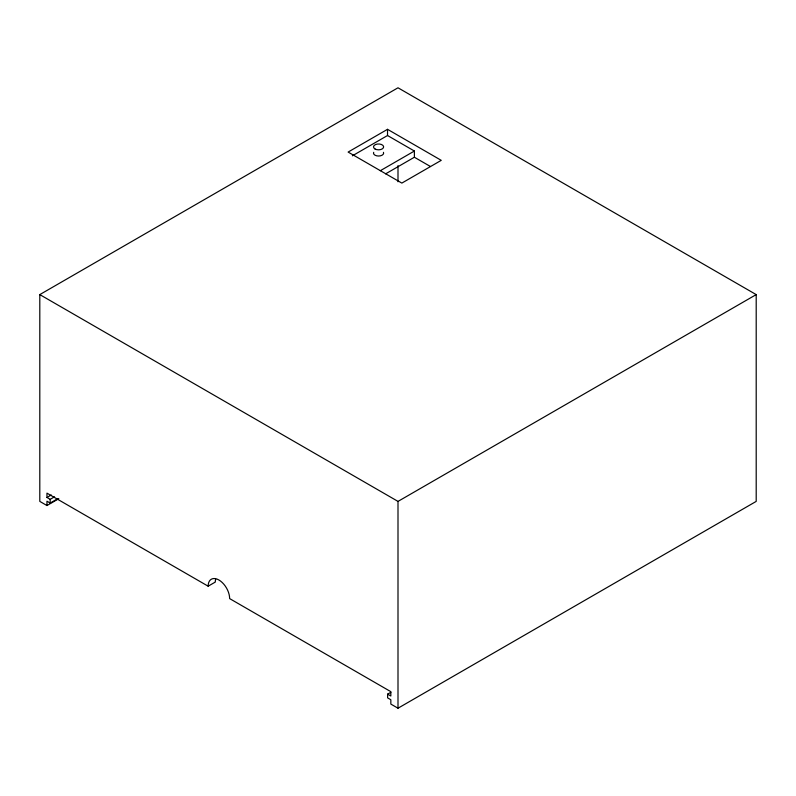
<?xml version="1.0" encoding="UTF-8"?>
<svg xmlns="http://www.w3.org/2000/svg" width="796" height="796" viewBox="0 0 796 796"><rect width="100%" height="100%" fill="white"/><g stroke="black" fill="none" stroke-linecap="round" stroke-linejoin="round"><path stroke-width="1.19" d="M58.805 498.704L46.964 505.54L39.8 501.4L39.8 294.6L398 87.789L756.2 294.6L756.2 501.4L398 708.211L390.836 704.072L390.836 699.734L387.612 697.873L387.612 694.142L390.846 692.281M387.523 129.32L348.121 152.066L401.851 183.09L441.253 160.344L387.523 129.32L387.523 135.519L352.379 155.817M380.309 170.712L414.388 151.031L414.388 157.24L385.632 173.836M215.686 579.06A15.194 8.776 60 0 0 215.318 582.055L208.154 586.194L46.964 493.132L46.964 497.47L51.272 494.993M46.964 497.47L50.188 499.331L54.496 496.853M46.964 505.54L46.964 501.201L50.188 503.062L57.73 498.704M39.8 294.6L398 501.4L756.2 294.6M387.523 135.519L414.388 151.031M414.388 157.24L430.507 166.543M387.612 694.142L390.836 696.002L390.836 691.664L229.646 598.602A15.194 8.776 60 0 0 218.9 579.986A15.194 8.776 60 0 0 208.154 586.194M398 165.618L398 181.767M398 501.4L398 708.211M50.188 499.331L50.188 503.062M383.463 152.344A5.065 2.925 0 0 1 378.568 156.026A5.065 2.925 0 0 1 373.672 152.344M374.986 148.961A5.065 2.925 0 0 0 383.463 147.658A5.065 2.925 0 0 0 377.254 144.076A5.065 2.925 0 0 0 374.986 148.961"/></g></svg>
